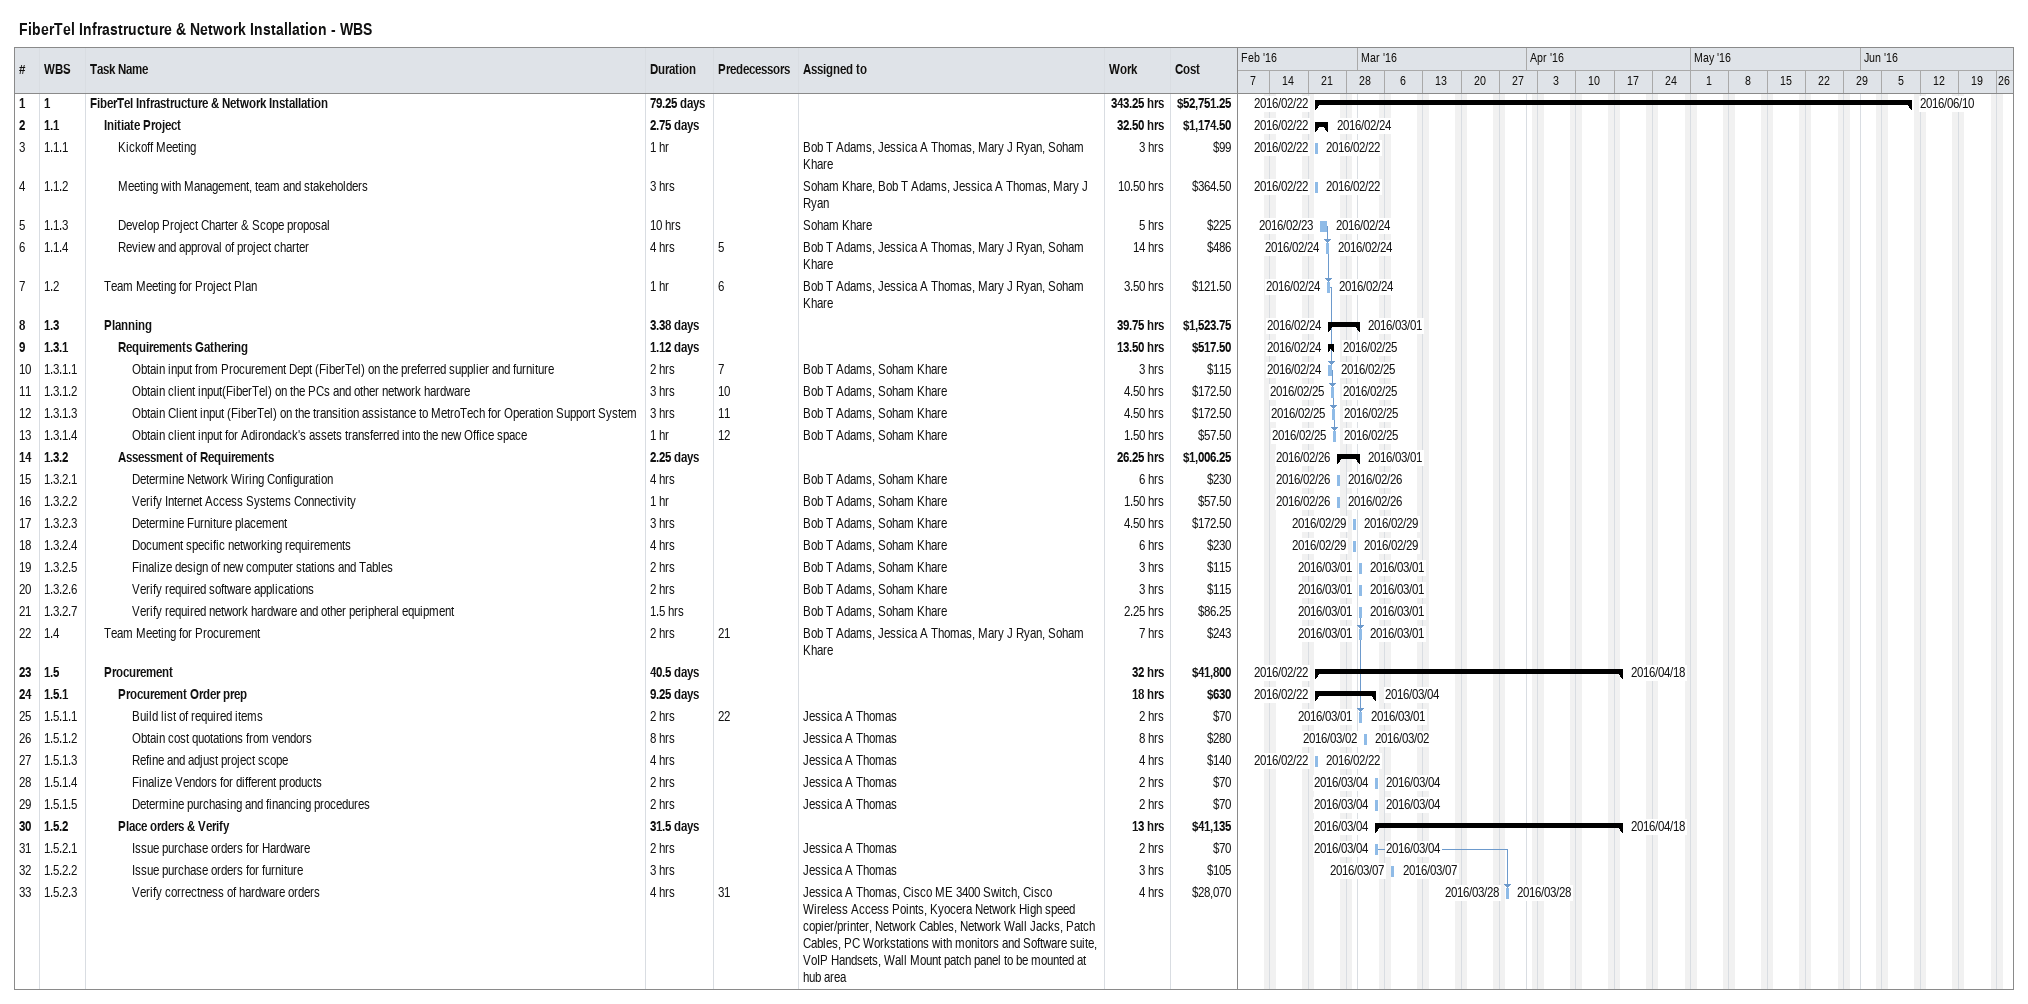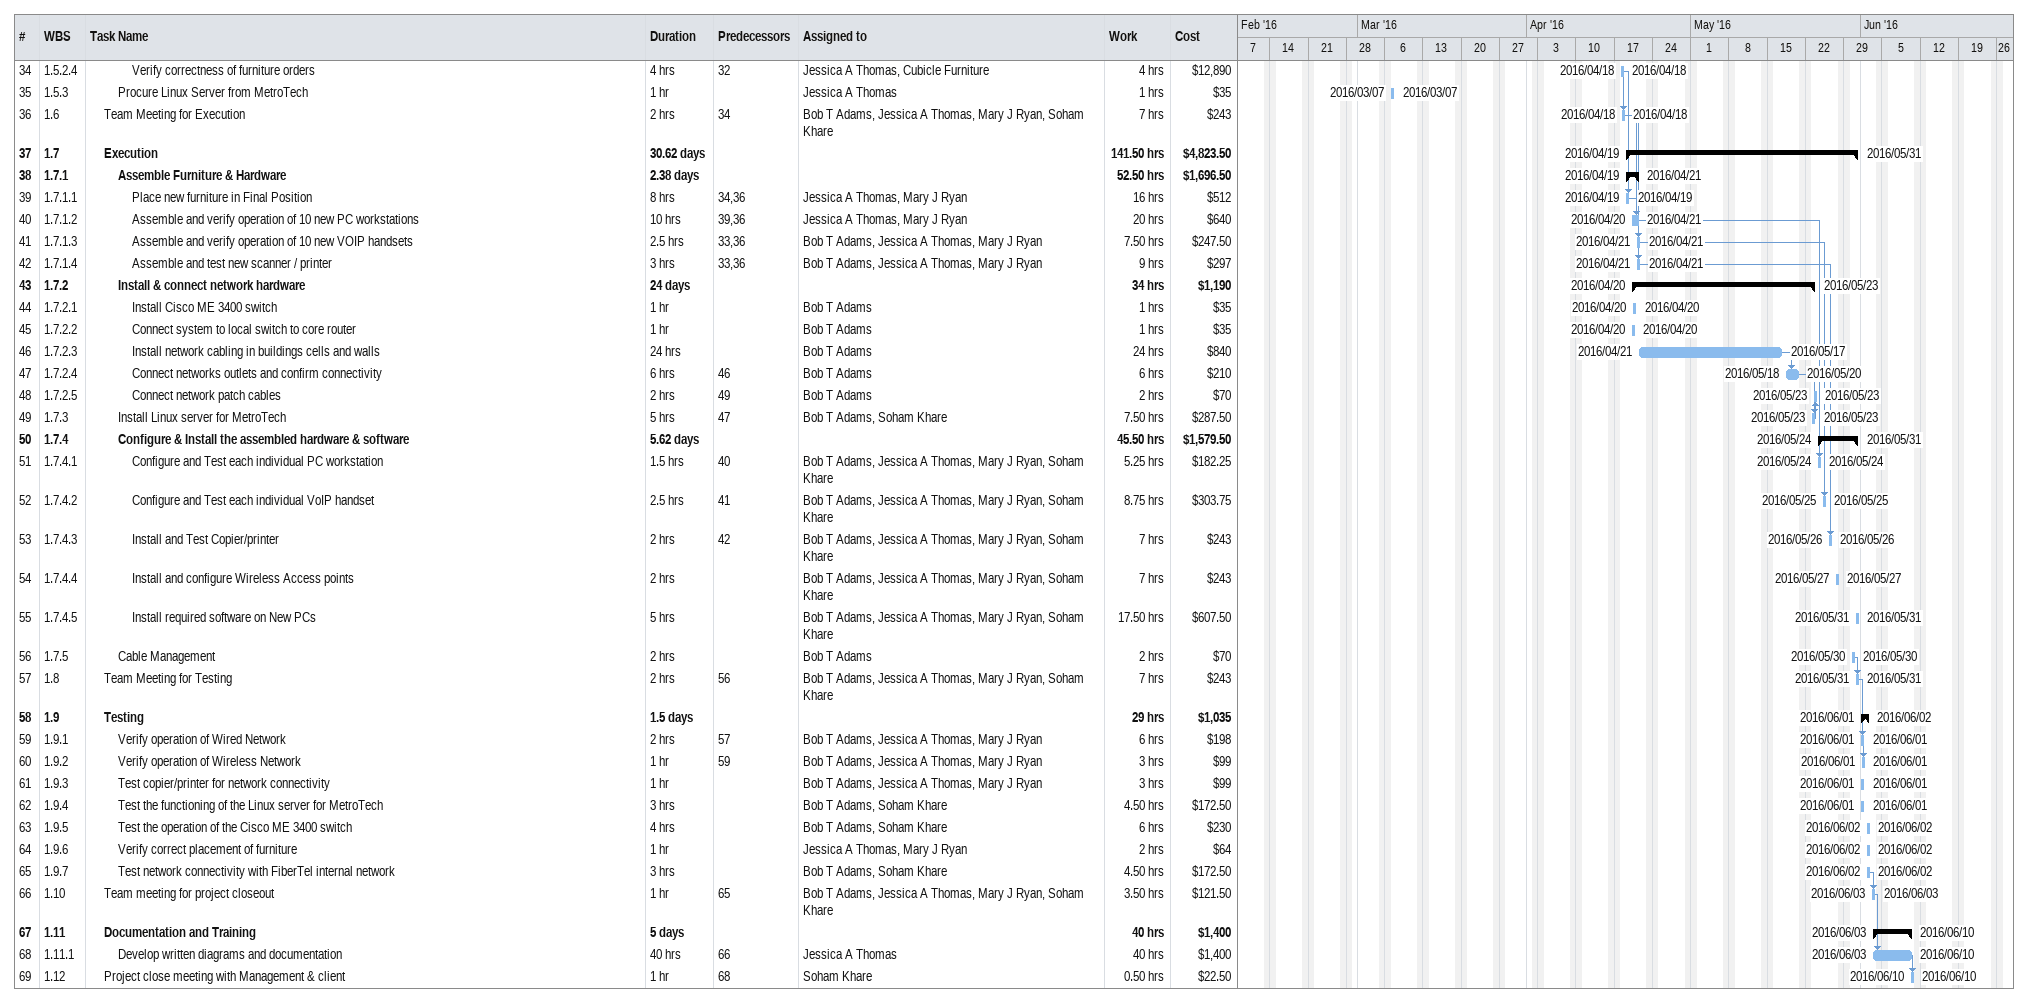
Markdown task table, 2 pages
FiberTel Infrastructure & Network Installation - WBS

| ID | WBS | Task | Duration | Start | Finish | Predecessors | Resources | Work (h) | Cost ($) |
|---|---|---|---|---|---|---|---|---|---|
| 1 | 1 | **FiberTel Infrastructure & Network Installation** | 79.25d | 2016-02-22 | 2016-06-10 |  |  | 343.25 | 52751.25 |
| 2 | 1.1 | **Initiate Project** | 2.75d | 2016-02-22 | 2016-02-24 |  |  | 32.50 | 1174.50 |
| 3 | 1.1.1 | Kickoff Meeting | 1h | 2016-02-22 | 2016-02-22 |  | Bob T Adams, Jessica A Thomas, Mary J Ryan, Soham Khare | 3 | 99 |
| 4 | 1.1.2 | Meeting with Management, team and stakeholders | 3h | 2016-02-22 | 2016-02-22 |  | Soham Khare, Bob T Adams, Jessica A Thomas, Mary J Ryan | 10.50 | 364.50 |
| 5 | 1.1.3 | Develop Project Charter & Scope proposal | 10h | 2016-02-23 | 2016-02-24 |  | Soham Khare | 5 | 225 |
| 6 | 1.1.4 | Review and approval of project charter | 4h | 2016-02-24 | 2016-02-24 | 5 | Bob T Adams, Jessica A Thomas, Mary J Ryan, Soham Khare | 14 | 486 |
| 7 | 1.2 | Team Meeting for Project Plan | 1h | 2016-02-24 | 2016-02-24 | 6 | Bob T Adams, Jessica A Thomas, Mary J Ryan, Soham Khare | 3.50 | 121.50 |
| 8 | 1.3 | **Planning** | 3.38d | 2016-02-24 | 2016-03-01 |  |  | 39.75 | 1523.75 |
| 9 | 1.3.1 | **Requirements Gathering** | 1.12d | 2016-02-24 | 2016-02-25 |  |  | 13.50 | 517.50 |
| 10 | 1.3.1.1 | Obtain input from Procurement Dept (FiberTel) on the preferred supplier and furniture | 2h | 2016-02-24 | 2016-02-25 | 7 | Bob T Adams, Soham Khare | 3 | 115 |
| 11 | 1.3.1.2 | Obtain client input(FiberTel) on the PCs and other network hardware | 3h | 2016-02-25 | 2016-02-25 | 10 | Bob T Adams, Soham Khare | 4.50 | 172.50 |
| 12 | 1.3.1.3 | Obtain Client input (FiberTel) on the transition assistance to MetroTech for Operation Support System | 3h | 2016-02-25 | 2016-02-25 | 11 | Bob T Adams, Soham Khare | 4.50 | 172.50 |
| 13 | 1.3.1.4 | Obtain client input for Adirondack's assets transferred into the new Office space | 1h | 2016-02-25 | 2016-02-25 | 12 | Bob T Adams, Soham Khare | 1.50 | 57.50 |
| 14 | 1.3.2 | **Assessment of Requirements** | 2.25d | 2016-02-26 | 2016-03-01 |  |  | 26.25 | 1006.25 |
| 15 | 1.3.2.1 | Determine Network Wiring Configuration | 4h | 2016-02-26 | 2016-02-26 |  | Bob T Adams, Soham Khare | 6 | 230 |
| 16 | 1.3.2.2 | Verify Internet Access Systems Connectivity | 1h | 2016-02-26 | 2016-02-26 |  | Bob T Adams, Soham Khare | 1.50 | 57.50 |
| 17 | 1.3.2.3 | Determine Furniture placement | 3h | 2016-02-29 | 2016-02-29 |  | Bob T Adams, Soham Khare | 4.50 | 172.50 |
| 18 | 1.3.2.4 | Document specific networking requirements | 4h | 2016-02-29 | 2016-02-29 |  | Bob T Adams, Soham Khare | 6 | 230 |
| 19 | 1.3.2.5 | Finalize design of new computer stations and Tables | 2h | 2016-03-01 | 2016-03-01 |  | Bob T Adams, Soham Khare | 3 | 115 |
| 20 | 1.3.2.6 | Verify required software applications | 2h | 2016-03-01 | 2016-03-01 |  | Bob T Adams, Soham Khare | 3 | 115 |
| 21 | 1.3.2.7 | Verify required network hardware and other peripheral equipment | 1.5h | 2016-03-01 | 2016-03-01 |  | Bob T Adams, Soham Khare | 2.25 | 86.25 |
| 22 | 1.4 | Team Meeting for Procurement | 2h | 2016-03-01 | 2016-03-01 | 21 | Bob T Adams, Jessica A Thomas, Mary J Ryan, Soham Khare | 7 | 243 |
| 23 | 1.5 | **Procurement** | 40.5d | 2016-02-22 | 2016-04-18 |  |  | 32 | 41800 |
| 24 | 1.5.1 | **Procurement Order prep** | 9.25d | 2016-02-22 | 2016-03-04 |  |  | 18 | 630 |
| 25 | 1.5.1.1 | Build list of required items | 2h | 2016-03-01 | 2016-03-01 | 22 | Jessica A Thomas | 2 | 70 |
| 26 | 1.5.1.2 | Obtain cost quotations from vendors | 8h | 2016-03-02 | 2016-03-02 |  | Jessica A Thomas | 8 | 280 |
| 27 | 1.5.1.3 | Refine and adjust project scope | 4h | 2016-02-22 | 2016-02-22 |  | Jessica A Thomas | 4 | 140 |
| 28 | 1.5.1.4 | Finalize Vendors for different products | 2h | 2016-03-04 | 2016-03-04 |  | Jessica A Thomas | 2 | 70 |
| 29 | 1.5.1.5 | Determine purchasing and financing procedures | 2h | 2016-03-04 | 2016-03-04 |  | Jessica A Thomas | 2 | 70 |
| 30 | 1.5.2 | **Place orders & Verify** | 31.5d | 2016-03-04 | 2016-04-18 |  |  | 13 | 41135 |
| 31 | 1.5.2.1 | Issue purchase orders for Hardware | 2h | 2016-03-04 | 2016-03-04 |  | Jessica A Thomas | 2 | 70 |
| 32 | 1.5.2.2 | Issue purchase orders for furniture | 3h | 2016-03-07 | 2016-03-07 |  | Jessica A Thomas | 3 | 105 |
| 33 | 1.5.2.3 | Verify correctness of hardware orders | 4h | 2016-03-28 | 2016-03-28 | 31 | Jessica A Thomas, Cisco ME 3400 Switch, Cisco Wireless Access Points, Kyocera Network High speed copier/printer, Network Cables, Network Wall Jacks, Patch Cables, PC Workstations with monitors and Software suite, VoIP Handsets, Wall Mount patch panel to be mounted at hub area | 4 | 28070 |
| 34 | 1.5.2.4 | Verify correctness of furniture orders | 4h | 2016-04-18 | 2016-04-18 | 32 | Jessica A Thomas, Cubicle Furniture | 4 | 12890 |
| 35 | 1.5.3 | Procure Linux Server from MetroTech | 1h | 2016-03-07 | 2016-03-07 |  | Jessica A Thomas | 1 | 35 |
| 36 | 1.6 | Team Meeting for Execution | 2h | 2016-04-18 | 2016-04-18 | 34 | Bob T Adams, Jessica A Thomas, Mary J Ryan, Soham Khare | 7 | 243 |
| 37 | 1.7 | **Execution** | 30.62d | 2016-04-19 | 2016-05-31 |  |  | 141.50 | 4823.50 |
| 38 | 1.7.1 | **Assemble Furniture & Hardware** | 2.38d | 2016-04-19 | 2016-04-21 |  |  | 52.50 | 1696.50 |
| 39 | 1.7.1.1 | Place new furniture in Final Position | 8h | 2016-04-19 | 2016-04-19 | 34, 36 | Jessica A Thomas, Mary J Ryan | 16 | 512 |
| 40 | 1.7.1.2 | Assemble and verify operation of 10 new PC workstations | 10h | 2016-04-20 | 2016-04-21 | 39, 36 | Jessica A Thomas, Mary J Ryan | 20 | 640 |
| 41 | 1.7.1.3 | Assemble and verify operation of 10 new VOIP handsets | 2.5h | 2016-04-21 | 2016-04-21 | 33, 36 | Bob T Adams, Jessica A Thomas, Mary J Ryan | 7.50 | 247.50 |
| 42 | 1.7.1.4 | Assemble and test new scanner / printer | 3h | 2016-04-21 | 2016-04-21 | 33, 36 | Bob T Adams, Jessica A Thomas, Mary J Ryan | 9 | 297 |
| 43 | 1.7.2 | **Install & connect network hardware** | 24d | 2016-04-20 | 2016-05-23 |  |  | 34 | 1190 |
| 44 | 1.7.2.1 | Install Cisco ME 3400 switch | 1h | 2016-04-20 | 2016-04-20 |  | Bob T Adams | 1 | 35 |
| 45 | 1.7.2.2 | Connect system to local switch to core router | 1h | 2016-04-20 | 2016-04-20 |  | Bob T Adams | 1 | 35 |
| 46 | 1.7.2.3 | Install network cabling in buildings cells and walls | 24h | 2016-04-21 | 2016-05-17 |  | Bob T Adams | 24 | 840 |
| 47 | 1.7.2.4 | Connect networks outlets and confirm connectivity | 6h | 2016-05-18 | 2016-05-20 | 46 | Bob T Adams | 6 | 210 |
| 48 | 1.7.2.5 | Connect network patch cables | 2h | 2016-05-23 | 2016-05-23 | 49 | Bob T Adams | 2 | 70 |
| 49 | 1.7.3 | Install Linux server for MetroTech | 5h | 2016-05-23 | 2016-05-23 | 47 | Bob T Adams, Soham Khare | 7.50 | 287.50 |
| 50 | 1.7.4 | **Configure & Install the assembled hardware & software** | 5.62d | 2016-05-24 | 2016-05-31 |  |  | 45.50 | 1579.50 |
| 51 | 1.7.4.1 | Configure and Test each individual PC workstation | 1.5h | 2016-05-24 | 2016-05-24 | 40 | Bob T Adams, Jessica A Thomas, Mary J Ryan, Soham Khare | 5.25 | 182.25 |
| 52 | 1.7.4.2 | Configure and Test each individual VoIP handset | 2.5h | 2016-05-25 | 2016-05-25 | 41 | Bob T Adams, Jessica A Thomas, Mary J Ryan, Soham Khare | 8.75 | 303.75 |
| 53 | 1.7.4.3 | Install and Test Copier/printer | 2h | 2016-05-26 | 2016-05-26 | 42 | Bob T Adams, Jessica A Thomas, Mary J Ryan, Soham Khare | 7 | 243 |
| 54 | 1.7.4.4 | Install and configure Wireless Access points | 2h | 2016-05-27 | 2016-05-27 |  | Bob T Adams, Jessica A Thomas, Mary J Ryan, Soham Khare | 7 | 243 |
| 55 | 1.7.4.5 | Install required software on New PCs | 5h | 2016-05-31 | 2016-05-31 |  | Bob T Adams, Jessica A Thomas, Mary J Ryan, Soham Khare | 17.50 | 607.50 |
| 56 | 1.7.5 | Cable Management | 2h | 2016-05-30 | 2016-05-30 |  | Bob T Adams | 2 | 70 |
| 57 | 1.8 | Team Meeting for Testing | 2h | 2016-05-31 | 2016-05-31 | 56 | Bob T Adams, Jessica A Thomas, Mary J Ryan, Soham Khare | 7 | 243 |
| 58 | 1.9 | **Testing** | 1.5d | 2016-06-01 | 2016-06-02 |  |  | 29 | 1035 |
| 59 | 1.9.1 | Verify operation of Wired Network | 2h | 2016-06-01 | 2016-06-01 | 57 | Bob T Adams, Jessica A Thomas, Mary J Ryan | 6 | 198 |
| 60 | 1.9.2 | Verify operation of Wireless Network | 1h | 2016-06-01 | 2016-06-01 | 59 | Bob T Adams, Jessica A Thomas, Mary J Ryan | 3 | 99 |
| 61 | 1.9.3 | Test copier/printer for network connectivity | 1h | 2016-06-01 | 2016-06-01 |  | Bob T Adams, Jessica A Thomas, Mary J Ryan | 3 | 99 |
| 62 | 1.9.4 | Test the functioning of the Linux server for MetroTech | 3h | 2016-06-01 | 2016-06-01 |  | Bob T Adams, Soham Khare | 4.50 | 172.50 |
| 63 | 1.9.5 | Test the operation of the Cisco ME 3400 switch | 4h | 2016-06-02 | 2016-06-02 |  | Bob T Adams, Soham Khare | 6 | 230 |
| 64 | 1.9.6 | Verify correct placement of furniture | 1h | 2016-06-02 | 2016-06-02 |  | Jessica A Thomas, Mary J Ryan | 2 | 64 |
| 65 | 1.9.7 | Test network connectivity with FiberTel internal network | 3h | 2016-06-02 | 2016-06-02 |  | Bob T Adams, Soham Khare | 4.50 | 172.50 |
| 66 | 1.10 | Team meeting for project closeout | 1h | 2016-06-03 | 2016-06-03 | 65 | Bob T Adams, Jessica A Thomas, Mary J Ryan, Soham Khare | 3.50 | 121.50 |
| 67 | 1.11 | **Documentation and Training** | 5d | 2016-06-03 | 2016-06-10 |  |  | 40 | 1400 |
| 68 | 1.11.1 | Develop written diagrams and documentation | 40h | 2016-06-03 | 2016-06-10 | 66 | Jessica A Thomas | 40 | 1400 |
| 69 | 1.12 | Project close meeting with Management & client | 1h | 2016-06-10 | 2016-06-10 | 68 | Soham Khare | 0.50 | 22.50 |
